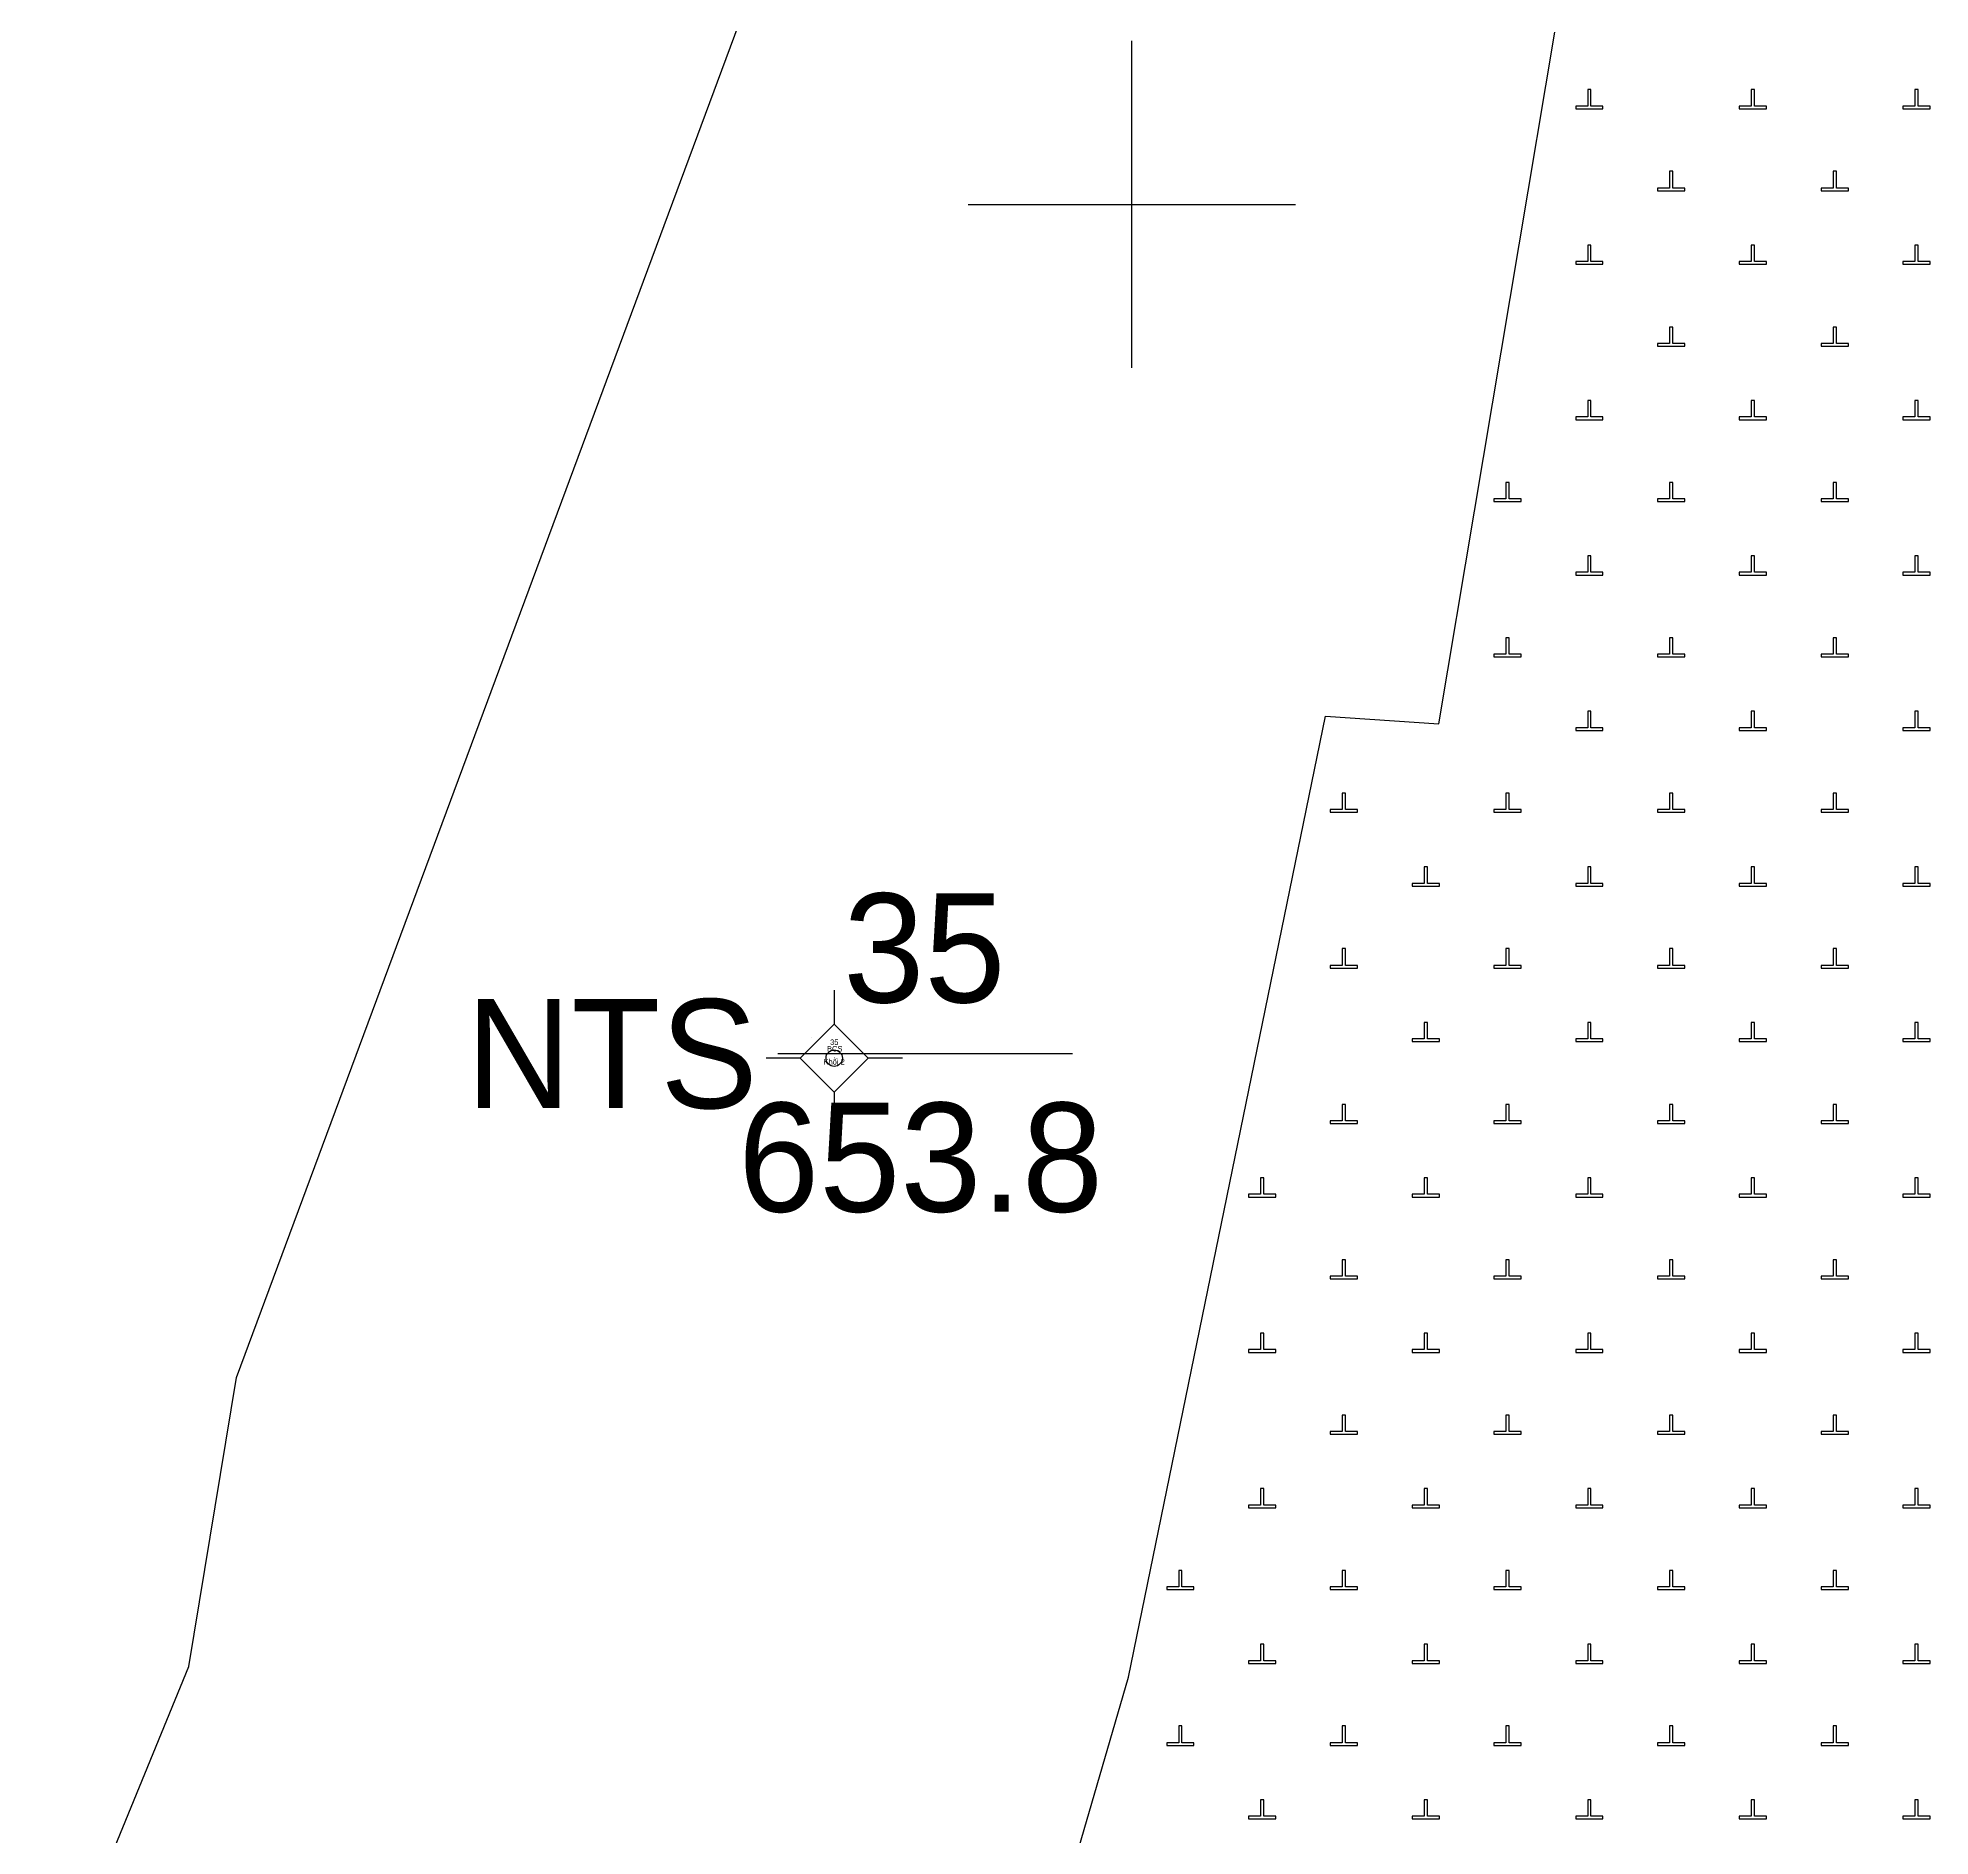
# Model space of a CAD drawing. Extents: x 550890 to 551618, y 1839259 to 1840146.
# Drawn here: x 551379.94 to 551414.64, y 1839870.06 to 1839903.06 of the extents above; entities that cross this region are included whole.
import ezdxf

# ---------------------------------------------------------------- set-up
doc = ezdxf.new("R2010")
doc.units = 0
for name, color, linetype in [('Level 11', 7, 'Continuous'), ('Level 13', 7, 'Continuous'), ('Level 15', 7, 'Continuous'), ('Level 19', 7, 'Continuous'), ('Level 2', 7, 'Continuous'), ('Level 31', 7, 'Continuous'), ('Level 4', 7, 'Continuous'), ('Level 63', 7, 'Continuous')]:
    doc.layers.add(name, color=color, linetype=linetype)

msp = doc.modelspace()

# ---------------------------------------------------------------- linework, layer by layer
at = {"layer": 'Level 11'}
for p, q in [((551394.543, 1839885.587), (551394.543, 1839884.962)), ((551394.543, 1839884.962), (551393.918, 1839884.337)), ((551395.168, 1839884.337), (551394.543, 1839884.962)), ((551393.918, 1839884.337), (551393.293, 1839884.337)), ((551393.918, 1839884.337), (551394.543, 1839883.712)), ((551394.543, 1839883.712), (551395.168, 1839884.337)), ((551395.793, 1839884.337), (551395.168, 1839884.337)), ((551394.543, 1839883.712), (551394.543, 1839883.087))]:
    msp.add_line(p, q, dxfattribs=at)
msp.add_circle((551394.543, 1839884.337), 0.15, dxfattribs=at)
at = {"layer": 'Level 13'}
for p, q in [((551394.12, 1839884.72), (551394.12, 1839884.72)), ((551393.51, 1839884.42), (551398.91, 1839884.42))]:
    msp.add_line(p, q, dxfattribs=at)
at = {"layer": 'Level 19'}
for p, q in [((551408.42, 1839902.11), (551408.36, 1839902.11)), ((551408.36, 1839902.11), (551408.36, 1839901.8)), ((551408.42, 1839901.8), (551408.42, 1839902.11)), ((551411.42, 1839902.11), (551411.36, 1839902.11)), ((551411.36, 1839902.11), (551411.36, 1839901.8)), ((551411.42, 1839901.8), (551411.42, 1839902.11)), ((551414.42, 1839902.11), (551414.36, 1839902.11)), ((551414.36, 1839902.11), (551414.36, 1839901.8)), ((551414.42, 1839901.8), (551414.42, 1839902.11)), ((551408.36, 1839901.8), (551408.14, 1839901.8)), ((551408.14, 1839901.8), (551408.14, 1839901.75)), ((551408.14, 1839901.75), (551408.64, 1839901.75)), ((551408.64, 1839901.8), (551408.42, 1839901.8)), ((551408.64, 1839901.75), (551408.64, 1839901.8)), ((551411.36, 1839901.8), (551411.14, 1839901.8)), ((551411.14, 1839901.8), (551411.14, 1839901.75)), ((551411.14, 1839901.75), (551411.64, 1839901.75)), ((551411.64, 1839901.8), (551411.42, 1839901.8)), ((551411.64, 1839901.75), (551411.64, 1839901.8)), ((551414.36, 1839901.8), (551414.14, 1839901.8)), ((551414.14, 1839901.8), (551414.14, 1839901.75)), ((551414.14, 1839901.75), (551414.64, 1839901.75)), ((551414.64, 1839901.8), (551414.42, 1839901.8)), ((551414.64, 1839901.75), (551414.64, 1839901.8)), ((551409.92, 1839900.61), (551409.86, 1839900.61)), ((551409.86, 1839900.61), (551409.86, 1839900.3)), ((551409.92, 1839900.3), (551409.92, 1839900.61)), ((551412.92, 1839900.61), (551412.86, 1839900.61)), ((551412.86, 1839900.61), (551412.86, 1839900.3)), ((551412.92, 1839900.3), (551412.92, 1839900.61)), ((551409.86, 1839900.3), (551409.64, 1839900.3)), ((551409.64, 1839900.3), (551409.64, 1839900.25)), ((551409.64, 1839900.25), (551410.14, 1839900.25)), ((551410.14, 1839900.3), (551409.92, 1839900.3)), ((551410.14, 1839900.25), (551410.14, 1839900.3)), ((551412.86, 1839900.3), (551412.64, 1839900.3)), ((551412.64, 1839900.3), (551412.64, 1839900.25)), ((551412.64, 1839900.25), (551413.14, 1839900.25)), ((551413.14, 1839900.3), (551412.92, 1839900.3)), ((551413.14, 1839900.25), (551413.14, 1839900.3)), ((551408.42, 1839899.25), (551408.36, 1839899.25)), ((551408.36, 1839899.25), (551408.36, 1839898.95)), ((551408.42, 1839898.95), (551408.42, 1839899.25)), ((551411.42, 1839899.25), (551411.36, 1839899.25)), ((551411.36, 1839899.25), (551411.36, 1839898.95)), ((551411.42, 1839898.95), (551411.42, 1839899.25)), ((551414.42, 1839899.25), (551414.36, 1839899.25)), ((551414.36, 1839899.25), (551414.36, 1839898.95)), ((551414.42, 1839898.95), (551414.42, 1839899.25)), ((551408.36, 1839898.95), (551408.14, 1839898.95)), ((551408.14, 1839898.95), (551408.14, 1839898.9)), ((551408.14, 1839898.9), (551408.64, 1839898.9)), ((551408.64, 1839898.95), (551408.42, 1839898.95)), ((551408.64, 1839898.9), (551408.64, 1839898.95)), ((551411.36, 1839898.95), (551411.14, 1839898.95)), ((551411.14, 1839898.95), (551411.14, 1839898.9)), ((551411.14, 1839898.9), (551411.64, 1839898.9)), ((551411.64, 1839898.95), (551411.42, 1839898.95)), ((551411.64, 1839898.9), (551411.64, 1839898.95)), ((551414.36, 1839898.95), (551414.14, 1839898.95)), ((551414.14, 1839898.95), (551414.14, 1839898.9)), ((551414.14, 1839898.9), (551414.64, 1839898.9)), ((551414.64, 1839898.95), (551414.42, 1839898.95)), ((551414.64, 1839898.9), (551414.64, 1839898.95)), ((551409.86, 1839897.45), (551409.64, 1839897.45)), ((551409.64, 1839897.45), (551409.64, 1839897.4)), ((551409.92, 1839897.75), (551409.86, 1839897.75)), ((551409.86, 1839897.75), (551409.86, 1839897.45)), ((551409.92, 1839897.45), (551409.92, 1839897.75)), ((551410.14, 1839897.45), (551409.92, 1839897.45)), ((551410.14, 1839897.4), (551410.14, 1839897.45)), ((551412.86, 1839897.45), (551412.64, 1839897.45)), ((551412.64, 1839897.45), (551412.64, 1839897.4)), ((551412.92, 1839897.75), (551412.86, 1839897.75)), ((551412.86, 1839897.75), (551412.86, 1839897.45)), ((551412.92, 1839897.45), (551412.92, 1839897.75)), ((551413.14, 1839897.45), (551412.92, 1839897.45)), ((551413.14, 1839897.4), (551413.14, 1839897.45)), ((551409.64, 1839897.4), (551410.14, 1839897.4)), ((551412.64, 1839897.4), (551413.14, 1839897.4)), ((551408.42, 1839896.4), (551408.36, 1839896.4)), ((551408.36, 1839896.4), (551408.36, 1839896.1)), ((551408.42, 1839896.1), (551408.42, 1839896.4)), ((551411.42, 1839896.4), (551411.36, 1839896.4)), ((551411.36, 1839896.4), (551411.36, 1839896.1)), ((551411.42, 1839896.1), (551411.42, 1839896.4)), ((551414.42, 1839896.4), (551414.36, 1839896.4)), ((551414.36, 1839896.4), (551414.36, 1839896.1)), ((551414.42, 1839896.1), (551414.42, 1839896.4)), ((551408.36, 1839896.1), (551408.14, 1839896.1)), ((551408.14, 1839896.1), (551408.14, 1839896.05)), ((551408.14, 1839896.05), (551408.64, 1839896.05)), ((551408.64, 1839896.1), (551408.42, 1839896.1)), ((551408.64, 1839896.05), (551408.64, 1839896.1)), ((551411.36, 1839896.1), (551411.14, 1839896.1)), ((551411.14, 1839896.1), (551411.14, 1839896.05)), ((551411.14, 1839896.05), (551411.64, 1839896.05)), ((551411.64, 1839896.1), (551411.42, 1839896.1)), ((551411.64, 1839896.05), (551411.64, 1839896.1)), ((551414.36, 1839896.1), (551414.14, 1839896.1)), ((551414.14, 1839896.1), (551414.14, 1839896.05)), ((551414.14, 1839896.05), (551414.64, 1839896.05)), ((551414.64, 1839896.1), (551414.42, 1839896.1)), ((551414.64, 1839896.05), (551414.64, 1839896.1)), ((551406.92, 1839894.9), (551406.86, 1839894.9)), ((551406.86, 1839894.9), (551406.86, 1839894.6)), ((551406.92, 1839894.6), (551406.92, 1839894.9)), ((551409.92, 1839894.9), (551409.86, 1839894.9)), ((551409.86, 1839894.9), (551409.86, 1839894.6)), ((551409.92, 1839894.6), (551409.92, 1839894.9)), ((551412.92, 1839894.9), (551412.86, 1839894.9)), ((551412.86, 1839894.9), (551412.86, 1839894.6)), ((551412.92, 1839894.6), (551412.92, 1839894.9)), ((551406.86, 1839894.6), (551406.64, 1839894.6)), ((551406.64, 1839894.6), (551406.64, 1839894.55)), ((551406.64, 1839894.55), (551407.14, 1839894.55)), ((551407.14, 1839894.6), (551406.92, 1839894.6)), ((551407.14, 1839894.55), (551407.14, 1839894.6)), ((551409.86, 1839894.6), (551409.64, 1839894.6)), ((551409.64, 1839894.6), (551409.64, 1839894.55)), ((551409.64, 1839894.55), (551410.14, 1839894.55)), ((551410.14, 1839894.6), (551409.92, 1839894.6)), ((551410.14, 1839894.55), (551410.14, 1839894.6)), ((551412.86, 1839894.6), (551412.64, 1839894.6)), ((551412.64, 1839894.6), (551412.64, 1839894.55)), ((551412.64, 1839894.55), (551413.14, 1839894.55)), ((551413.14, 1839894.6), (551412.92, 1839894.6)), ((551413.14, 1839894.55), (551413.14, 1839894.6)), ((551408.36, 1839893.25), (551408.14, 1839893.25)), ((551408.14, 1839893.25), (551408.14, 1839893.2)), ((551408.42, 1839893.55), (551408.36, 1839893.55)), ((551408.36, 1839893.55), (551408.36, 1839893.25)), ((551408.42, 1839893.25), (551408.42, 1839893.55)), ((551408.64, 1839893.25), (551408.42, 1839893.25)), ((551408.64, 1839893.2), (551408.64, 1839893.25)), ((551411.36, 1839893.25), (551411.14, 1839893.25)), ((551411.14, 1839893.25), (551411.14, 1839893.2)), ((551411.42, 1839893.55), (551411.36, 1839893.55)), ((551411.36, 1839893.55), (551411.36, 1839893.25)), ((551411.42, 1839893.25), (551411.42, 1839893.55)), ((551411.64, 1839893.25), (551411.42, 1839893.25)), ((551411.64, 1839893.2), (551411.64, 1839893.25)), ((551414.36, 1839893.25), (551414.14, 1839893.25)), ((551414.14, 1839893.25), (551414.14, 1839893.2)), ((551414.42, 1839893.55), (551414.36, 1839893.55)), ((551414.36, 1839893.55), (551414.36, 1839893.25)), ((551414.42, 1839893.25), (551414.42, 1839893.55)), ((551414.64, 1839893.25), (551414.42, 1839893.25)), ((551414.64, 1839893.2), (551414.64, 1839893.25)), ((551408.14, 1839893.2), (551408.64, 1839893.2)), ((551411.14, 1839893.2), (551411.64, 1839893.2)), ((551414.14, 1839893.2), (551414.64, 1839893.2)), ((551406.92, 1839892.05), (551406.86, 1839892.05)), ((551406.86, 1839892.05), (551406.86, 1839891.75)), ((551406.92, 1839891.75), (551406.92, 1839892.05)), ((551409.92, 1839892.05), (551409.86, 1839892.05)), ((551409.86, 1839892.05), (551409.86, 1839891.75)), ((551409.92, 1839891.75), (551409.92, 1839892.05)), ((551412.92, 1839892.05), (551412.86, 1839892.05)), ((551412.86, 1839892.05), (551412.86, 1839891.75)), ((551412.92, 1839891.75), (551412.92, 1839892.05)), ((551406.86, 1839891.75), (551406.64, 1839891.75)), ((551406.64, 1839891.75), (551406.64, 1839891.7)), ((551406.64, 1839891.7), (551407.14, 1839891.7)), ((551407.14, 1839891.75), (551406.92, 1839891.75)), ((551407.14, 1839891.7), (551407.14, 1839891.75)), ((551409.86, 1839891.75), (551409.64, 1839891.75)), ((551409.64, 1839891.75), (551409.64, 1839891.7)), ((551409.64, 1839891.7), (551410.14, 1839891.7)), ((551410.14, 1839891.75), (551409.92, 1839891.75)), ((551410.14, 1839891.7), (551410.14, 1839891.75)), ((551412.86, 1839891.75), (551412.64, 1839891.75)), ((551412.64, 1839891.75), (551412.64, 1839891.7)), ((551412.64, 1839891.7), (551413.14, 1839891.7)), ((551413.14, 1839891.75), (551412.92, 1839891.75)), ((551413.14, 1839891.7), (551413.14, 1839891.75)), ((551408.42, 1839890.7), (551408.36, 1839890.7)), ((551408.36, 1839890.7), (551408.36, 1839890.4)), ((551408.42, 1839890.4), (551408.42, 1839890.7)), ((551411.42, 1839890.7), (551411.36, 1839890.7)), ((551411.36, 1839890.7), (551411.36, 1839890.4)), ((551411.42, 1839890.4), (551411.42, 1839890.7)), ((551414.42, 1839890.7), (551414.36, 1839890.7)), ((551414.36, 1839890.7), (551414.36, 1839890.4)), ((551414.42, 1839890.4), (551414.42, 1839890.7)), ((551408.36, 1839890.4), (551408.14, 1839890.4)), ((551408.14, 1839890.4), (551408.14, 1839890.35)), ((551408.14, 1839890.35), (551408.64, 1839890.35)), ((551408.64, 1839890.4), (551408.42, 1839890.4)), ((551408.64, 1839890.35), (551408.64, 1839890.4)), ((551411.36, 1839890.4), (551411.14, 1839890.4)), ((551411.14, 1839890.4), (551411.14, 1839890.35)), ((551411.14, 1839890.35), (551411.64, 1839890.35)), ((551411.64, 1839890.4), (551411.42, 1839890.4)), ((551411.64, 1839890.35), (551411.64, 1839890.4)), ((551414.36, 1839890.4), (551414.14, 1839890.4)), ((551414.14, 1839890.4), (551414.14, 1839890.35)), ((551414.14, 1839890.35), (551414.64, 1839890.35)), ((551414.64, 1839890.4), (551414.42, 1839890.4)), ((551414.64, 1839890.35), (551414.64, 1839890.4)), ((551403.92, 1839889.2), (551403.86, 1839889.2)), ((551403.86, 1839889.2), (551403.86, 1839888.9)), ((551403.92, 1839888.9), (551403.92, 1839889.2)), ((551406.92, 1839889.2), (551406.86, 1839889.2)), ((551406.86, 1839889.2), (551406.86, 1839888.9)), ((551406.92, 1839888.9), (551406.92, 1839889.2)), ((551409.92, 1839889.2), (551409.86, 1839889.2)), ((551409.86, 1839889.2), (551409.86, 1839888.9)), ((551409.92, 1839888.9), (551409.92, 1839889.2)), ((551412.92, 1839889.2), (551412.86, 1839889.2)), ((551412.86, 1839889.2), (551412.86, 1839888.9)), ((551412.92, 1839888.9), (551412.92, 1839889.2)), ((551403.86, 1839888.9), (551403.64, 1839888.9)), ((551403.64, 1839888.9), (551403.64, 1839888.85)), ((551403.64, 1839888.85), (551404.14, 1839888.85)), ((551404.14, 1839888.9), (551403.92, 1839888.9)), ((551404.14, 1839888.85), (551404.14, 1839888.9)), ((551406.86, 1839888.9), (551406.64, 1839888.9)), ((551406.64, 1839888.9), (551406.64, 1839888.85)), ((551406.64, 1839888.85), (551407.14, 1839888.85)), ((551407.14, 1839888.9), (551406.92, 1839888.9)), ((551407.14, 1839888.85), (551407.14, 1839888.9)), ((551409.86, 1839888.9), (551409.64, 1839888.9)), ((551409.64, 1839888.9), (551409.64, 1839888.85)), ((551409.64, 1839888.85), (551410.14, 1839888.85)), ((551410.14, 1839888.9), (551409.92, 1839888.9)), ((551410.14, 1839888.85), (551410.14, 1839888.9)), ((551412.86, 1839888.9), (551412.64, 1839888.9)), ((551412.64, 1839888.9), (551412.64, 1839888.85)), ((551412.64, 1839888.85), (551413.14, 1839888.85)), ((551413.14, 1839888.9), (551412.92, 1839888.9)), ((551413.14, 1839888.85), (551413.14, 1839888.9)), ((551405.42, 1839887.85), (551405.36, 1839887.85)), ((551405.36, 1839887.85), (551405.36, 1839887.54)), ((551405.42, 1839887.54), (551405.42, 1839887.85)), ((551408.42, 1839887.85), (551408.36, 1839887.85)), ((551408.36, 1839887.85), (551408.36, 1839887.54)), ((551408.42, 1839887.54), (551408.42, 1839887.85)), ((551411.42, 1839887.85), (551411.36, 1839887.85)), ((551411.36, 1839887.85), (551411.36, 1839887.54)), ((551411.42, 1839887.54), (551411.42, 1839887.85)), ((551414.42, 1839887.85), (551414.36, 1839887.85)), ((551414.36, 1839887.85), (551414.36, 1839887.54)), ((551414.42, 1839887.54), (551414.42, 1839887.85)), ((551405.36, 1839887.54), (551405.14, 1839887.54)), ((551405.14, 1839887.54), (551405.14, 1839887.49)), ((551405.14, 1839887.49), (551405.64, 1839887.49)), ((551405.64, 1839887.54), (551405.42, 1839887.54)), ((551405.64, 1839887.49), (551405.64, 1839887.54)), ((551408.36, 1839887.54), (551408.14, 1839887.54)), ((551408.14, 1839887.54), (551408.14, 1839887.49)), ((551408.14, 1839887.49), (551408.64, 1839887.49)), ((551408.64, 1839887.54), (551408.42, 1839887.54)), ((551408.64, 1839887.49), (551408.64, 1839887.54)), ((551411.36, 1839887.54), (551411.14, 1839887.54)), ((551411.14, 1839887.54), (551411.14, 1839887.49)), ((551411.14, 1839887.49), (551411.64, 1839887.49)), ((551411.64, 1839887.54), (551411.42, 1839887.54)), ((551411.64, 1839887.49), (551411.64, 1839887.54)), ((551414.36, 1839887.54), (551414.14, 1839887.54)), ((551414.14, 1839887.54), (551414.14, 1839887.49)), ((551414.14, 1839887.49), (551414.64, 1839887.49)), ((551414.64, 1839887.54), (551414.42, 1839887.54)), ((551414.64, 1839887.49), (551414.64, 1839887.54)), ((551403.92, 1839886.35), (551403.86, 1839886.35)), ((551403.86, 1839886.35), (551403.86, 1839886.04)), ((551403.92, 1839886.04), (551403.92, 1839886.35)), ((551406.92, 1839886.35), (551406.86, 1839886.35)), ((551406.86, 1839886.35), (551406.86, 1839886.04)), ((551406.92, 1839886.04), (551406.92, 1839886.35)), ((551409.92, 1839886.35), (551409.86, 1839886.35)), ((551409.86, 1839886.35), (551409.86, 1839886.04)), ((551409.92, 1839886.04), (551409.92, 1839886.35)), ((551412.92, 1839886.35), (551412.86, 1839886.35)), ((551412.86, 1839886.35), (551412.86, 1839886.04)), ((551412.92, 1839886.04), (551412.92, 1839886.35)), ((551403.86, 1839886.04), (551403.64, 1839886.04)), ((551403.64, 1839886.04), (551403.64, 1839885.99)), ((551403.64, 1839885.99), (551404.14, 1839885.99)), ((551404.14, 1839886.04), (551403.92, 1839886.04)), ((551404.14, 1839885.99), (551404.14, 1839886.04)), ((551406.86, 1839886.04), (551406.64, 1839886.04)), ((551406.64, 1839886.04), (551406.64, 1839885.99)), ((551406.64, 1839885.99), (551407.14, 1839885.99)), ((551407.14, 1839886.04), (551406.92, 1839886.04)), ((551407.14, 1839885.99), (551407.14, 1839886.04)), ((551409.86, 1839886.04), (551409.64, 1839886.04)), ((551409.64, 1839886.04), (551409.64, 1839885.99)), ((551409.64, 1839885.99), (551410.14, 1839885.99)), ((551410.14, 1839886.04), (551409.92, 1839886.04)), ((551410.14, 1839885.99), (551410.14, 1839886.04)), ((551412.86, 1839886.04), (551412.64, 1839886.04)), ((551412.64, 1839886.04), (551412.64, 1839885.99)), ((551412.64, 1839885.99), (551413.14, 1839885.99)), ((551413.14, 1839886.04), (551412.92, 1839886.04)), ((551413.14, 1839885.99), (551413.14, 1839886.04)), ((551405.42, 1839884.99), (551405.36, 1839884.99)), ((551405.36, 1839884.99), (551405.36, 1839884.69)), ((551405.42, 1839884.69), (551405.42, 1839884.99)), ((551408.42, 1839884.99), (551408.36, 1839884.99)), ((551408.36, 1839884.99), (551408.36, 1839884.69)), ((551408.42, 1839884.69), (551408.42, 1839884.99)), ((551411.42, 1839884.99), (551411.36, 1839884.99)), ((551411.36, 1839884.99), (551411.36, 1839884.69)), ((551411.42, 1839884.69), (551411.42, 1839884.99)), ((551414.42, 1839884.99), (551414.36, 1839884.99)), ((551414.36, 1839884.99), (551414.36, 1839884.69)), ((551414.42, 1839884.69), (551414.42, 1839884.99)), ((551405.36, 1839884.69), (551405.14, 1839884.69)), ((551405.14, 1839884.69), (551405.14, 1839884.64)), ((551405.14, 1839884.64), (551405.64, 1839884.64)), ((551405.64, 1839884.69), (551405.42, 1839884.69)), ((551405.64, 1839884.64), (551405.64, 1839884.69)), ((551408.36, 1839884.69), (551408.14, 1839884.69)), ((551408.14, 1839884.69), (551408.14, 1839884.64)), ((551408.14, 1839884.64), (551408.64, 1839884.64)), ((551408.64, 1839884.69), (551408.42, 1839884.69)), ((551408.64, 1839884.64), (551408.64, 1839884.69)), ((551411.36, 1839884.69), (551411.14, 1839884.69)), ((551411.14, 1839884.69), (551411.14, 1839884.64)), ((551411.14, 1839884.64), (551411.64, 1839884.64)), ((551411.64, 1839884.69), (551411.42, 1839884.69)), ((551411.64, 1839884.64), (551411.64, 1839884.69)), ((551414.36, 1839884.69), (551414.14, 1839884.69)), ((551414.14, 1839884.69), (551414.14, 1839884.64)), ((551414.14, 1839884.64), (551414.64, 1839884.64)), ((551414.64, 1839884.69), (551414.42, 1839884.69)), ((551414.64, 1839884.64), (551414.64, 1839884.69)), ((551403.86, 1839883.19), (551403.64, 1839883.19)), ((551403.64, 1839883.19), (551403.64, 1839883.14)), ((551403.92, 1839883.49), (551403.86, 1839883.49)), ((551403.86, 1839883.49), (551403.86, 1839883.19)), ((551403.92, 1839883.19), (551403.92, 1839883.49)), ((551404.14, 1839883.19), (551403.92, 1839883.19)), ((551404.14, 1839883.14), (551404.14, 1839883.19)), ((551406.86, 1839883.19), (551406.64, 1839883.19)), ((551406.64, 1839883.19), (551406.64, 1839883.14)), ((551406.92, 1839883.49), (551406.86, 1839883.49)), ((551406.86, 1839883.49), (551406.86, 1839883.19)), ((551406.92, 1839883.19), (551406.92, 1839883.49)), ((551407.14, 1839883.19), (551406.92, 1839883.19)), ((551407.14, 1839883.14), (551407.14, 1839883.19)), ((551409.86, 1839883.19), (551409.64, 1839883.19)), ((551409.64, 1839883.19), (551409.64, 1839883.14)), ((551409.92, 1839883.49), (551409.86, 1839883.49)), ((551409.86, 1839883.49), (551409.86, 1839883.19)), ((551409.92, 1839883.19), (551409.92, 1839883.49)), ((551410.14, 1839883.19), (551409.92, 1839883.19)), ((551410.14, 1839883.14), (551410.14, 1839883.19)), ((551412.86, 1839883.19), (551412.64, 1839883.19)), ((551412.64, 1839883.19), (551412.64, 1839883.14)), ((551412.92, 1839883.49), (551412.86, 1839883.49)), ((551412.86, 1839883.49), (551412.86, 1839883.19)), ((551412.92, 1839883.19), (551412.92, 1839883.49)), ((551413.14, 1839883.19), (551412.92, 1839883.19)), ((551413.14, 1839883.14), (551413.14, 1839883.19)), ((551403.64, 1839883.14), (551404.14, 1839883.14)), ((551406.64, 1839883.14), (551407.14, 1839883.14)), ((551409.64, 1839883.14), (551410.14, 1839883.14)), ((551412.64, 1839883.14), (551413.14, 1839883.14)), ((551402.42, 1839882.14), (551402.36, 1839882.14)), ((551402.36, 1839882.14), (551402.36, 1839881.84)), ((551402.42, 1839881.84), (551402.42, 1839882.14)), ((551405.42, 1839882.14), (551405.36, 1839882.14)), ((551405.36, 1839882.14), (551405.36, 1839881.84)), ((551405.42, 1839881.84), (551405.42, 1839882.14)), ((551408.42, 1839882.14), (551408.36, 1839882.14)), ((551408.36, 1839882.14), (551408.36, 1839881.84)), ((551408.42, 1839881.84), (551408.42, 1839882.14)), ((551411.42, 1839882.14), (551411.36, 1839882.14)), ((551411.36, 1839882.14), (551411.36, 1839881.84)), ((551411.42, 1839881.84), (551411.42, 1839882.14)), ((551414.42, 1839882.14), (551414.36, 1839882.14)), ((551414.36, 1839882.14), (551414.36, 1839881.84)), ((551414.42, 1839881.84), (551414.42, 1839882.14)), ((551402.36, 1839881.84), (551402.14, 1839881.84)), ((551402.14, 1839881.84), (551402.14, 1839881.79)), ((551402.64, 1839881.84), (551402.42, 1839881.84)), ((551402.64, 1839881.79), (551402.64, 1839881.84)), ((551405.36, 1839881.84), (551405.14, 1839881.84)), ((551405.14, 1839881.84), (551405.14, 1839881.79)), ((551405.64, 1839881.84), (551405.42, 1839881.84)), ((551405.64, 1839881.79), (551405.64, 1839881.84)), ((551408.36, 1839881.84), (551408.14, 1839881.84)), ((551408.14, 1839881.84), (551408.14, 1839881.79)), ((551408.64, 1839881.84), (551408.42, 1839881.84)), ((551408.64, 1839881.79), (551408.64, 1839881.84)), ((551411.36, 1839881.84), (551411.14, 1839881.84)), ((551411.14, 1839881.84), (551411.14, 1839881.79)), ((551411.64, 1839881.84), (551411.42, 1839881.84)), ((551411.64, 1839881.79), (551411.64, 1839881.84)), ((551414.36, 1839881.84), (551414.14, 1839881.84)), ((551414.14, 1839881.84), (551414.14, 1839881.79)), ((551414.64, 1839881.84), (551414.42, 1839881.84)), ((551414.64, 1839881.79), (551414.64, 1839881.84)), ((551402.14, 1839881.79), (551402.64, 1839881.79)), ((551405.14, 1839881.79), (551405.64, 1839881.79)), ((551408.14, 1839881.79), (551408.64, 1839881.79)), ((551411.14, 1839881.79), (551411.64, 1839881.79)), ((551414.14, 1839881.79), (551414.64, 1839881.79)), ((551403.92, 1839880.64), (551403.86, 1839880.64)), ((551403.86, 1839880.64), (551403.86, 1839880.34)), ((551403.92, 1839880.34), (551403.92, 1839880.64)), ((551406.92, 1839880.64), (551406.86, 1839880.64)), ((551406.86, 1839880.64), (551406.86, 1839880.34)), ((551406.92, 1839880.34), (551406.92, 1839880.64)), ((551409.92, 1839880.64), (551409.86, 1839880.64)), ((551409.86, 1839880.64), (551409.86, 1839880.34)), ((551409.92, 1839880.34), (551409.92, 1839880.64)), ((551412.92, 1839880.64), (551412.86, 1839880.64)), ((551412.86, 1839880.64), (551412.86, 1839880.34)), ((551412.92, 1839880.34), (551412.92, 1839880.64)), ((551403.86, 1839880.34), (551403.64, 1839880.34)), ((551403.64, 1839880.34), (551403.64, 1839880.29)), ((551403.64, 1839880.29), (551404.14, 1839880.29)), ((551404.14, 1839880.34), (551403.92, 1839880.34)), ((551404.14, 1839880.29), (551404.14, 1839880.34)), ((551406.86, 1839880.34), (551406.64, 1839880.34)), ((551406.64, 1839880.34), (551406.64, 1839880.29)), ((551406.64, 1839880.29), (551407.14, 1839880.29)), ((551407.14, 1839880.34), (551406.92, 1839880.34)), ((551407.14, 1839880.29), (551407.14, 1839880.34)), ((551409.86, 1839880.34), (551409.64, 1839880.34)), ((551409.64, 1839880.34), (551409.64, 1839880.29)), ((551409.64, 1839880.29), (551410.14, 1839880.29)), ((551410.14, 1839880.34), (551409.92, 1839880.34)), ((551410.14, 1839880.29), (551410.14, 1839880.34)), ((551412.86, 1839880.34), (551412.64, 1839880.34)), ((551412.64, 1839880.34), (551412.64, 1839880.29)), ((551412.64, 1839880.29), (551413.14, 1839880.29)), ((551413.14, 1839880.34), (551412.92, 1839880.34)), ((551413.14, 1839880.29), (551413.14, 1839880.34)), ((551402.42, 1839879.29), (551402.36, 1839879.29)), ((551402.36, 1839879.29), (551402.36, 1839878.99)), ((551402.42, 1839878.99), (551402.42, 1839879.29)), ((551405.42, 1839879.29), (551405.36, 1839879.29)), ((551405.36, 1839879.29), (551405.36, 1839878.99)), ((551405.42, 1839878.99), (551405.42, 1839879.29)), ((551408.42, 1839879.29), (551408.36, 1839879.29)), ((551408.36, 1839879.29), (551408.36, 1839878.99)), ((551408.42, 1839878.99), (551408.42, 1839879.29)), ((551411.42, 1839879.29), (551411.36, 1839879.29)), ((551411.36, 1839879.29), (551411.36, 1839878.99)), ((551411.42, 1839878.99), (551411.42, 1839879.29)), ((551414.42, 1839879.29), (551414.36, 1839879.29)), ((551414.36, 1839879.29), (551414.36, 1839878.99)), ((551414.42, 1839878.99), (551414.42, 1839879.29)), ((551402.36, 1839878.99), (551402.14, 1839878.99)), ((551402.14, 1839878.99), (551402.14, 1839878.94)), ((551402.14, 1839878.94), (551402.64, 1839878.94)), ((551402.64, 1839878.99), (551402.42, 1839878.99)), ((551402.64, 1839878.94), (551402.64, 1839878.99)), ((551405.36, 1839878.99), (551405.14, 1839878.99)), ((551405.14, 1839878.99), (551405.14, 1839878.94)), ((551405.14, 1839878.94), (551405.64, 1839878.94)), ((551405.64, 1839878.99), (551405.42, 1839878.99)), ((551405.64, 1839878.94), (551405.64, 1839878.99)), ((551408.36, 1839878.99), (551408.14, 1839878.99)), ((551408.14, 1839878.99), (551408.14, 1839878.94)), ((551408.14, 1839878.94), (551408.64, 1839878.94)), ((551408.64, 1839878.99), (551408.42, 1839878.99)), ((551408.64, 1839878.94), (551408.64, 1839878.99)), ((551411.36, 1839878.99), (551411.14, 1839878.99)), ((551411.14, 1839878.99), (551411.14, 1839878.94)), ((551411.14, 1839878.94), (551411.64, 1839878.94)), ((551411.64, 1839878.99), (551411.42, 1839878.99)), ((551411.64, 1839878.94), (551411.64, 1839878.99)), ((551414.36, 1839878.99), (551414.14, 1839878.99)), ((551414.14, 1839878.99), (551414.14, 1839878.94)), ((551414.14, 1839878.94), (551414.64, 1839878.94)), ((551414.64, 1839878.99), (551414.42, 1839878.99)), ((551414.64, 1839878.94), (551414.64, 1839878.99)), ((551403.92, 1839877.79), (551403.86, 1839877.79)), ((551403.86, 1839877.79), (551403.86, 1839877.49)), ((551403.92, 1839877.49), (551403.92, 1839877.79)), ((551406.92, 1839877.79), (551406.86, 1839877.79)), ((551406.86, 1839877.79), (551406.86, 1839877.49)), ((551406.92, 1839877.49), (551406.92, 1839877.79)), ((551409.92, 1839877.79), (551409.86, 1839877.79)), ((551409.86, 1839877.79), (551409.86, 1839877.49)), ((551409.92, 1839877.49), (551409.92, 1839877.79)), ((551412.92, 1839877.79), (551412.86, 1839877.79)), ((551412.86, 1839877.79), (551412.86, 1839877.49)), ((551412.92, 1839877.49), (551412.92, 1839877.79)), ((551403.86, 1839877.49), (551403.64, 1839877.49)), ((551403.64, 1839877.49), (551403.64, 1839877.44)), ((551403.64, 1839877.44), (551404.14, 1839877.44)), ((551404.14, 1839877.49), (551403.92, 1839877.49)), ((551404.14, 1839877.44), (551404.14, 1839877.49)), ((551406.86, 1839877.49), (551406.64, 1839877.49)), ((551406.64, 1839877.49), (551406.64, 1839877.44)), ((551406.64, 1839877.44), (551407.14, 1839877.44)), ((551407.14, 1839877.49), (551406.92, 1839877.49)), ((551407.14, 1839877.44), (551407.14, 1839877.49)), ((551409.86, 1839877.49), (551409.64, 1839877.49)), ((551409.64, 1839877.49), (551409.64, 1839877.44)), ((551409.64, 1839877.44), (551410.14, 1839877.44)), ((551410.14, 1839877.49), (551409.92, 1839877.49)), ((551410.14, 1839877.44), (551410.14, 1839877.49)), ((551412.86, 1839877.49), (551412.64, 1839877.49)), ((551412.64, 1839877.49), (551412.64, 1839877.44)), ((551412.64, 1839877.44), (551413.14, 1839877.44)), ((551413.14, 1839877.49), (551412.92, 1839877.49)), ((551413.14, 1839877.44), (551413.14, 1839877.49)), ((551402.42, 1839876.44), (551402.36, 1839876.44)), ((551402.36, 1839876.44), (551402.36, 1839876.14)), ((551402.42, 1839876.14), (551402.42, 1839876.44)), ((551405.42, 1839876.44), (551405.36, 1839876.44)), ((551405.36, 1839876.44), (551405.36, 1839876.14)), ((551405.42, 1839876.14), (551405.42, 1839876.44)), ((551408.42, 1839876.44), (551408.36, 1839876.44)), ((551408.36, 1839876.44), (551408.36, 1839876.14)), ((551408.42, 1839876.14), (551408.42, 1839876.44)), ((551411.42, 1839876.44), (551411.36, 1839876.44)), ((551411.36, 1839876.44), (551411.36, 1839876.14)), ((551411.42, 1839876.14), (551411.42, 1839876.44)), ((551414.42, 1839876.44), (551414.36, 1839876.44)), ((551414.36, 1839876.44), (551414.36, 1839876.14)), ((551414.42, 1839876.14), (551414.42, 1839876.44)), ((551402.36, 1839876.14), (551402.14, 1839876.14)), ((551402.14, 1839876.14), (551402.14, 1839876.09)), ((551402.14, 1839876.09), (551402.64, 1839876.09)), ((551402.64, 1839876.14), (551402.42, 1839876.14)), ((551402.64, 1839876.09), (551402.64, 1839876.14)), ((551405.36, 1839876.14), (551405.14, 1839876.14)), ((551405.14, 1839876.14), (551405.14, 1839876.09)), ((551405.14, 1839876.09), (551405.64, 1839876.09)), ((551405.64, 1839876.14), (551405.42, 1839876.14)), ((551405.64, 1839876.09), (551405.64, 1839876.14)), ((551408.36, 1839876.14), (551408.14, 1839876.14)), ((551408.14, 1839876.14), (551408.14, 1839876.09)), ((551408.14, 1839876.09), (551408.64, 1839876.09)), ((551408.64, 1839876.14), (551408.42, 1839876.14)), ((551408.64, 1839876.09), (551408.64, 1839876.14)), ((551411.36, 1839876.14), (551411.14, 1839876.14)), ((551411.14, 1839876.14), (551411.14, 1839876.09)), ((551411.14, 1839876.09), (551411.64, 1839876.09)), ((551411.64, 1839876.14), (551411.42, 1839876.14)), ((551411.64, 1839876.09), (551411.64, 1839876.14)), ((551414.36, 1839876.14), (551414.14, 1839876.14)), ((551414.14, 1839876.14), (551414.14, 1839876.09)), ((551414.14, 1839876.09), (551414.64, 1839876.09)), ((551414.64, 1839876.14), (551414.42, 1839876.14)), ((551414.64, 1839876.09), (551414.64, 1839876.14)), ((551400.92, 1839874.94), (551400.86, 1839874.94)), ((551400.86, 1839874.94), (551400.86, 1839874.64)), ((551400.92, 1839874.64), (551400.92, 1839874.94)), ((551403.92, 1839874.94), (551403.86, 1839874.94)), ((551403.86, 1839874.94), (551403.86, 1839874.64)), ((551403.92, 1839874.64), (551403.92, 1839874.94)), ((551406.92, 1839874.94), (551406.86, 1839874.94)), ((551406.86, 1839874.94), (551406.86, 1839874.64)), ((551406.92, 1839874.64), (551406.92, 1839874.94)), ((551409.92, 1839874.94), (551409.86, 1839874.94)), ((551409.86, 1839874.94), (551409.86, 1839874.64)), ((551409.92, 1839874.64), (551409.92, 1839874.94)), ((551412.92, 1839874.94), (551412.86, 1839874.94)), ((551412.86, 1839874.94), (551412.86, 1839874.64)), ((551412.92, 1839874.64), (551412.92, 1839874.94)), ((551400.86, 1839874.64), (551400.64, 1839874.64)), ((551400.64, 1839874.64), (551400.64, 1839874.59)), ((551400.64, 1839874.59), (551401.14, 1839874.59)), ((551401.14, 1839874.64), (551400.92, 1839874.64)), ((551401.14, 1839874.59), (551401.14, 1839874.64)), ((551403.86, 1839874.64), (551403.64, 1839874.64)), ((551403.64, 1839874.64), (551403.64, 1839874.59)), ((551403.64, 1839874.59), (551404.14, 1839874.59)), ((551404.14, 1839874.64), (551403.92, 1839874.64)), ((551404.14, 1839874.59), (551404.14, 1839874.64)), ((551406.86, 1839874.64), (551406.64, 1839874.64)), ((551406.64, 1839874.64), (551406.64, 1839874.59)), ((551406.64, 1839874.59), (551407.14, 1839874.59)), ((551407.14, 1839874.64), (551406.92, 1839874.64)), ((551407.14, 1839874.59), (551407.14, 1839874.64)), ((551409.86, 1839874.64), (551409.64, 1839874.64)), ((551409.64, 1839874.64), (551409.64, 1839874.59)), ((551409.64, 1839874.59), (551410.14, 1839874.59)), ((551410.14, 1839874.64), (551409.92, 1839874.64)), ((551410.14, 1839874.59), (551410.14, 1839874.64)), ((551412.86, 1839874.64), (551412.64, 1839874.64)), ((551412.64, 1839874.64), (551412.64, 1839874.59)), ((551412.64, 1839874.59), (551413.14, 1839874.59)), ((551413.14, 1839874.64), (551412.92, 1839874.64)), ((551413.14, 1839874.59), (551413.14, 1839874.64)), ((551402.42, 1839873.59), (551402.36, 1839873.59)), ((551402.36, 1839873.59), (551402.36, 1839873.28)), ((551402.42, 1839873.28), (551402.42, 1839873.59)), ((551405.42, 1839873.59), (551405.36, 1839873.59)), ((551405.36, 1839873.59), (551405.36, 1839873.28)), ((551405.42, 1839873.28), (551405.42, 1839873.59)), ((551408.42, 1839873.59), (551408.36, 1839873.59)), ((551408.36, 1839873.59), (551408.36, 1839873.28)), ((551408.42, 1839873.28), (551408.42, 1839873.59)), ((551411.42, 1839873.59), (551411.36, 1839873.59)), ((551411.36, 1839873.59), (551411.36, 1839873.28)), ((551411.42, 1839873.28), (551411.42, 1839873.59)), ((551414.42, 1839873.59), (551414.36, 1839873.59)), ((551414.36, 1839873.59), (551414.36, 1839873.28)), ((551414.42, 1839873.28), (551414.42, 1839873.59)), ((551402.36, 1839873.28), (551402.14, 1839873.28)), ((551402.14, 1839873.28), (551402.14, 1839873.23)), ((551402.14, 1839873.23), (551402.64, 1839873.23)), ((551402.64, 1839873.28), (551402.42, 1839873.28)), ((551402.64, 1839873.23), (551402.64, 1839873.28)), ((551405.36, 1839873.28), (551405.14, 1839873.28)), ((551405.14, 1839873.28), (551405.14, 1839873.23)), ((551405.14, 1839873.23), (551405.64, 1839873.23)), ((551405.64, 1839873.28), (551405.42, 1839873.28)), ((551405.64, 1839873.23), (551405.64, 1839873.28)), ((551408.36, 1839873.28), (551408.14, 1839873.28)), ((551408.14, 1839873.28), (551408.14, 1839873.23)), ((551408.14, 1839873.23), (551408.64, 1839873.23)), ((551408.64, 1839873.28), (551408.42, 1839873.28)), ((551408.64, 1839873.23), (551408.64, 1839873.28)), ((551411.36, 1839873.28), (551411.14, 1839873.28)), ((551411.14, 1839873.28), (551411.14, 1839873.23)), ((551411.14, 1839873.23), (551411.64, 1839873.23)), ((551411.64, 1839873.28), (551411.42, 1839873.28)), ((551411.64, 1839873.23), (551411.64, 1839873.28)), ((551414.36, 1839873.28), (551414.14, 1839873.28)), ((551414.14, 1839873.28), (551414.14, 1839873.23)), ((551414.14, 1839873.23), (551414.64, 1839873.23)), ((551414.64, 1839873.28), (551414.42, 1839873.28)), ((551414.64, 1839873.23), (551414.64, 1839873.28)), ((551400.92, 1839872.09), (551400.86, 1839872.09)), ((551400.86, 1839872.09), (551400.86, 1839871.78)), ((551400.92, 1839871.78), (551400.92, 1839872.09)), ((551403.92, 1839872.09), (551403.86, 1839872.09)), ((551403.86, 1839872.09), (551403.86, 1839871.78)), ((551403.92, 1839871.78), (551403.92, 1839872.09)), ((551406.92, 1839872.09), (551406.86, 1839872.09)), ((551406.86, 1839872.09), (551406.86, 1839871.78)), ((551406.92, 1839871.78), (551406.92, 1839872.09)), ((551409.92, 1839872.09), (551409.86, 1839872.09)), ((551409.86, 1839872.09), (551409.86, 1839871.78)), ((551409.92, 1839871.78), (551409.92, 1839872.09)), ((551412.92, 1839872.09), (551412.86, 1839872.09)), ((551412.86, 1839872.09), (551412.86, 1839871.78)), ((551412.92, 1839871.78), (551412.92, 1839872.09)), ((551400.86, 1839871.78), (551400.64, 1839871.78)), ((551400.64, 1839871.78), (551400.64, 1839871.73)), ((551400.64, 1839871.73), (551401.14, 1839871.73)), ((551401.14, 1839871.78), (551400.92, 1839871.78)), ((551401.14, 1839871.73), (551401.14, 1839871.78)), ((551403.86, 1839871.78), (551403.64, 1839871.78)), ((551403.64, 1839871.78), (551403.64, 1839871.73)), ((551403.64, 1839871.73), (551404.14, 1839871.73)), ((551404.14, 1839871.78), (551403.92, 1839871.78)), ((551404.14, 1839871.73), (551404.14, 1839871.78)), ((551406.86, 1839871.78), (551406.64, 1839871.78)), ((551406.64, 1839871.78), (551406.64, 1839871.73)), ((551406.64, 1839871.73), (551407.14, 1839871.73)), ((551407.14, 1839871.78), (551406.92, 1839871.78)), ((551407.14, 1839871.73), (551407.14, 1839871.78)), ((551409.86, 1839871.78), (551409.64, 1839871.78)), ((551409.64, 1839871.78), (551409.64, 1839871.73)), ((551409.64, 1839871.73), (551410.14, 1839871.73)), ((551410.14, 1839871.78), (551409.92, 1839871.78)), ((551410.14, 1839871.73), (551410.14, 1839871.78)), ((551412.86, 1839871.78), (551412.64, 1839871.78)), ((551412.64, 1839871.78), (551412.64, 1839871.73)), ((551412.64, 1839871.73), (551413.14, 1839871.73)), ((551413.14, 1839871.78), (551412.92, 1839871.78)), ((551413.14, 1839871.73), (551413.14, 1839871.78)), ((551402.42, 1839870.73), (551402.36, 1839870.73)), ((551402.36, 1839870.73), (551402.36, 1839870.43)), ((551402.42, 1839870.43), (551402.42, 1839870.73)), ((551405.42, 1839870.73), (551405.36, 1839870.73)), ((551405.36, 1839870.73), (551405.36, 1839870.43)), ((551405.42, 1839870.43), (551405.42, 1839870.73)), ((551408.42, 1839870.73), (551408.36, 1839870.73)), ((551408.36, 1839870.73), (551408.36, 1839870.43)), ((551408.42, 1839870.43), (551408.42, 1839870.73)), ((551411.42, 1839870.73), (551411.36, 1839870.73)), ((551411.36, 1839870.73), (551411.36, 1839870.43)), ((551411.42, 1839870.43), (551411.42, 1839870.73)), ((551414.42, 1839870.73), (551414.36, 1839870.73)), ((551414.36, 1839870.73), (551414.36, 1839870.43)), ((551414.42, 1839870.43), (551414.42, 1839870.73)), ((551402.36, 1839870.43), (551402.14, 1839870.43)), ((551402.14, 1839870.43), (551402.14, 1839870.38)), ((551402.14, 1839870.38), (551402.64, 1839870.38)), ((551402.64, 1839870.43), (551402.42, 1839870.43)), ((551402.64, 1839870.38), (551402.64, 1839870.43)), ((551405.36, 1839870.43), (551405.14, 1839870.43)), ((551405.14, 1839870.43), (551405.14, 1839870.38)), ((551405.14, 1839870.38), (551405.64, 1839870.38)), ((551405.64, 1839870.43), (551405.42, 1839870.43)), ((551405.64, 1839870.38), (551405.64, 1839870.43)), ((551408.36, 1839870.43), (551408.14, 1839870.43)), ((551408.14, 1839870.43), (551408.14, 1839870.38)), ((551408.14, 1839870.38), (551408.64, 1839870.38)), ((551408.64, 1839870.43), (551408.42, 1839870.43)), ((551408.64, 1839870.38), (551408.64, 1839870.43)), ((551411.36, 1839870.43), (551411.14, 1839870.43)), ((551411.14, 1839870.43), (551411.14, 1839870.38)), ((551411.14, 1839870.38), (551411.64, 1839870.38)), ((551411.64, 1839870.43), (551411.42, 1839870.43)), ((551411.64, 1839870.38), (551411.64, 1839870.43)), ((551414.36, 1839870.43), (551414.14, 1839870.43)), ((551414.14, 1839870.43), (551414.14, 1839870.38)), ((551414.14, 1839870.38), (551414.64, 1839870.38)), ((551414.64, 1839870.43), (551414.42, 1839870.43)), ((551414.64, 1839870.38), (551414.64, 1839870.43))]:
    msp.add_line(p, q, dxfattribs=at)
at = {"layer": 'Level 31'}
for points in [[(551379.94, 1839866.42), (551382.71, 1839873.18), (551383.58, 1839878.48), (551393.62, 1839905.53)], [(551398.79, 1839869.03), (551399.94, 1839872.98), (551403.55, 1839890.61), (551405.63, 1839890.47), (551407.76, 1839903.16)]]:
    msp.add_lwpolyline(points, dxfattribs=at)
at = {"layer": 'Level 63'}
for points in [[(551400, 1839897), (551400, 1839903)], [(551397, 1839900), (551403, 1839900)]]:
    msp.add_lwpolyline(points, dxfattribs=at)

# ---------------------------------------------------------------- texts
at = {"layer": 'Level 13'}
msp.add_text('35', height=2, dxfattribs=at).set_placement((551394.709, 1839885.36))
at = {"layer": 'Level 15'}
for s, p in [('35', (551394.468, 1839884.58)), ('Khối 2', (551394.346, 1839884.22)), ('BCS', (551394.411, 1839884.46)), ('.', (551394.533, 1839884.34))]:
    msp.add_text(s, height=0.1, dxfattribs=at).set_placement(p)
at = {"layer": 'Level 2'}
msp.add_text('NTS', height=2, dxfattribs=at).set_placement((551387.791, 1839883.42))
at = {"layer": 'Level 4'}
msp.add_text('653.8', height=2, dxfattribs=at).set_placement((551392.781, 1839881.52))

doc.saveas('drawing.dxf')
